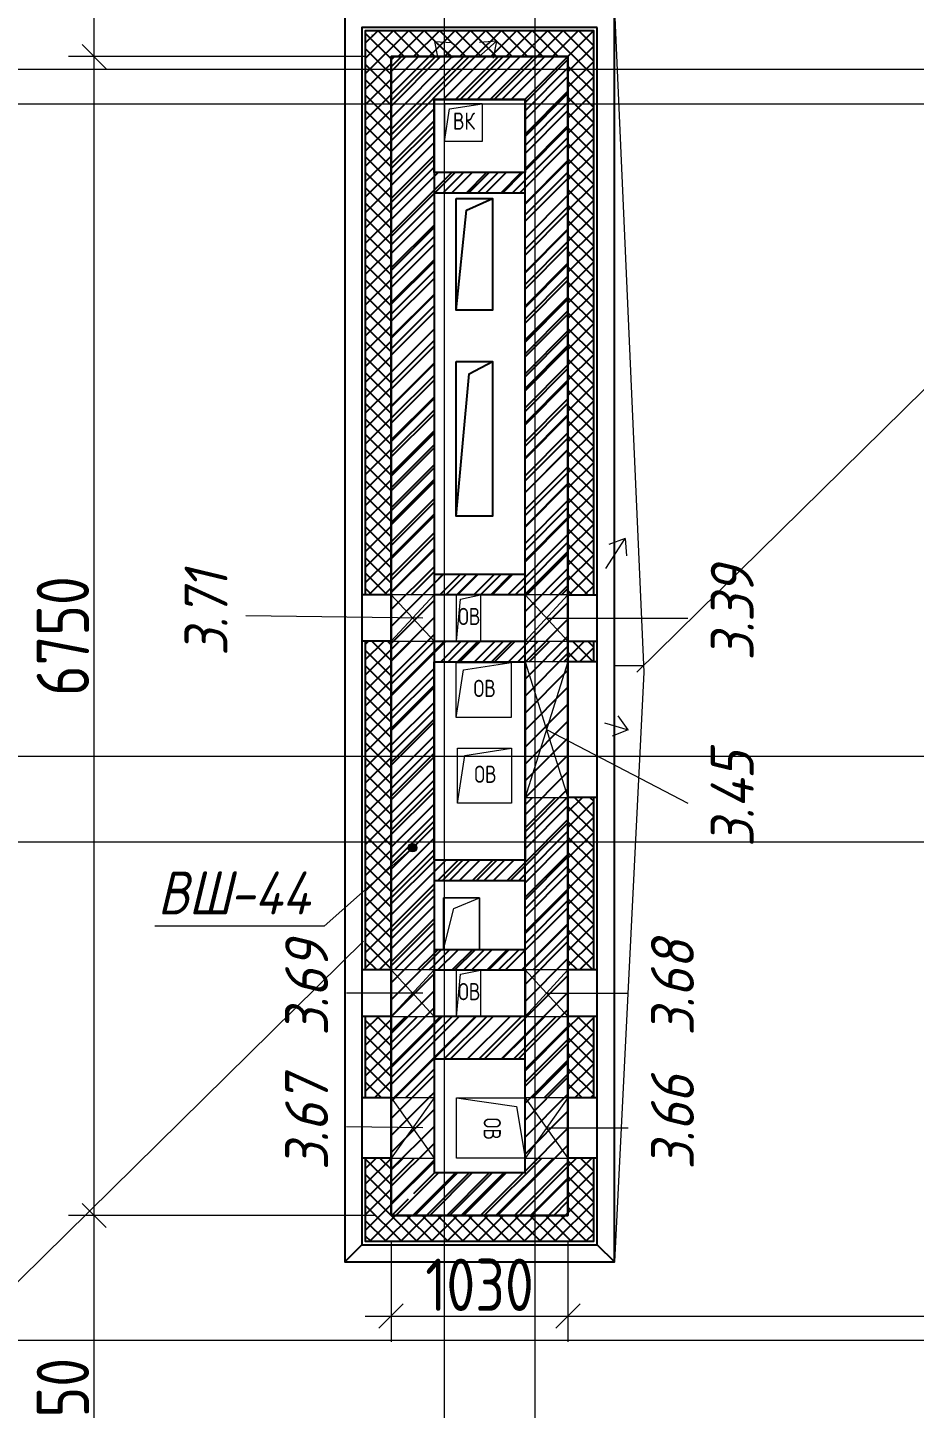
# Model space of a CAD drawing. Header units: millimetres. Extents: x -68946 to 690821, y -552984 to 293768.
# Drawn here: x 166491 to 171654, y -525154 to -517112 of the extents above; entities that cross this region are included whole.
import ezdxf

# ---------------------------------------------------------------- set-up
doc = ezdxf.new("R2010")
doc.units = ezdxf.units.MM
doc.linetypes.add('ADSK_Линия сетки', pattern=[2500, 2000, -250, 0, -250])
doc.layers.get('Defpoints').update_dxf_attribs({"color": 250})
for name, color, linetype, lineweight in [('0) блоки', 250, 'Continuous', 25), ('Аннотация', 250, 'Continuous', 20), ('Крыша', 7, 'Continuous', 5), ('Марки окон', 7, 'Continuous', 9), ('Обобщенные модели', 250, 'Continuous', 9), ('Окна', 7, 'Continuous', 5), ('Оси', 250, 'Continuous', 9), ('Перекрытие', 7, 'Continuous', 9), ('Размеры', 7, 'Continuous', 9), ('Стены отделка', 7, 'Continuous', 13), ('Стены перегородки', 7, 'Continuous', 13), ('Стены штриховка', 250, 'Continuous', 9), ('Узлы', 250, 'Continuous', 18)]:
    doc.layers.add(name, color=color, linetype=linetype, lineweight=lineweight)
doc.styles.add('GOST Common_2', font='', dxfattribs={"width": 0.8, "height": 350})
doc.styles.add('GOST Common_I', font='', dxfattribs={"width": 0.9, "height": 250})
doc.styles.add('ISOCPEUR', font='isocpeur.ttf', dxfattribs={"width": 0.8, "height": 100})
doc.styles.add('ISOCPEUR_I', font='isocpeui.ttf', dxfattribs={"width": 0.9, "height": 12.5})
doc.styles.add('А3', font='ГОСТ тип А.ttf')
doc.styles.get('GOST Common_2').set_extended_font_data('GOST Common')
doc.styles.get('GOST Common_I').set_extended_font_data('GOST Common', italic=True)
doc.dimstyles.new('ADSK_Основной_2_мм_1', dxfattribs={"dimscale": 304.8, "dimtxt": 201.142999, "dimasz": 0.463911, "dimexe": 0.492126, "dimexo": 0.492126, "dimgap": 0.098425, "dimtad": 1, "dimdec": 0, "dimdsep": 46, "dimtxsty": 'GOST Common_2', "dimblk1": 'OBLIQUE', "dimblk2": 'OBLIQUE', "dimsah": 1, "dimcen": 0.09, "dimdle": 0.492126, "dimazin": 0, "dimtfac": 1, "dimtdec": 4, "dimtix": 1, "dimtmove": 0, "dimatfit": 3, "dimfxl": 1, "dimtvp": 1, "dimtolj": 1, "dimtzin": 0, "dimlwd": 9, "dimlwe": 9, "dimarcsym": 2})
pattern_1 = [(45, (277955.31, -433208.38), (-101.02788, 101.02788), []), (45, (278022.67, -433208.38), (-101.02788, 101.02788), [])]

# ---------------------------------------------------------------- blocks, each defined once
blk = doc.blocks.new('_Oblique')
at = {"color": 0, "linetype": 'ByBlock', "lineweight": -2}
blk.add_line((-0.5, -0.5), (0.5, 0.5), dxfattribs=at)
blk = doc.blocks.new('*D6328')
at = {"layer": 'Defpoints', "color": 0, "lineweight": 30, "transparency": 16777216}
for p in [(166878.4, -524030.6), (168607.2, -524030.6), (168637.2, -526376.6)]:
    blk.add_point(p, dxfattribs=at)
at = {"layer": 'Размеры', "color": 0, "lineweight": 9, "transparency": 16777216}
for p, q in [((166878.4, -526526.6), (166878.4, -523880.6)), ((168457.2, -524030.6), (166728.4, -524030.6)), ((168487.2, -526376.6), (166728.4, -526376.6))]:
    blk.add_line(p, q, dxfattribs=at)
at = {"layer": 'Размеры', "color": 0, "lineweight": 9, "transparency": 16777216, "xscale": 141.4, "yscale": 141.4, "zscale": 141.4}
for p, rotation in [((166878.4, -524030.6), 90), ((166878.4, -526376.6), 270)]:
    blk.add_blockref('_Oblique', p, dxfattribs=dict(at, rotation=rotation))
at = {"layer": 'Размеры', "color": 0, "transparency": 16777216, "insert": (166696, -525203.6), "char_height": 304.8, "width": 605.475, "attachment_point": 5, "rotation": 90, "style": 'А3'}
blk.add_mtext('\\A1;2350', dxfattribs=at)
blk = doc.blocks.new('*D6329')
at = {"layer": 'Defpoints', "color": 0, "lineweight": 30, "transparency": 16777216}
for p in [(166878.4, -512345.5), (168319.2, -512345.5), (168289.2, -517280.6)]:
    blk.add_point(p, dxfattribs=at)
at = {"layer": 'Размеры', "color": 0, "lineweight": 9, "transparency": 16777216}
for p, q in [((166878.4, -517430.6), (166878.4, -512195.5)), ((168169.2, -512345.5), (166728.4, -512345.5)), ((168139.2, -517280.6), (166728.4, -517280.6))]:
    blk.add_line(p, q, dxfattribs=at)
at = {"layer": 'Размеры', "color": 0, "lineweight": 9, "transparency": 16777216, "xscale": 141.4, "yscale": 141.4, "zscale": 141.4}
for p, rotation in [((166878.4, -512345.5), 90), ((166878.4, -517280.6), 270)]:
    blk.add_blockref('_Oblique', p, dxfattribs=dict(at, rotation=rotation))
at = {"layer": 'Размеры', "color": 0, "transparency": 16777216, "insert": (166696, -514813.1), "char_height": 304.8, "width": 605.475, "attachment_point": 5, "rotation": 90, "style": 'А3'}
blk.add_mtext('\\A1;4935', dxfattribs=at)
blk = doc.blocks.new('*D6363')
at = {"layer": 'Defpoints', "color": 0, "lineweight": 30, "transparency": 16777216}
for p in [(169637.2, -524030.6), (176417.2, -524616.6), (176417.2, -525102)]:
    blk.add_point(p, dxfattribs=at)
at = {"layer": 'Размеры', "color": 0, "lineweight": 9, "transparency": 16777216}
for p, q in [((169637.2, -524180.6), (169637.2, -524766.6)), ((176417.2, -524952), (176417.2, -524466.6)), ((169487.2, -524616.6), (176567.2, -524616.6))]:
    blk.add_line(p, q, dxfattribs=at)
at = {"layer": 'Размеры', "color": 0, "lineweight": 9, "transparency": 16777216, "xscale": 141.4, "yscale": 141.4, "zscale": 141.4, "rotation": 180}
blk.add_blockref('_Oblique', (169637.2, -524616.6), dxfattribs=at)
at = {"layer": 'Размеры', "color": 0, "lineweight": 9, "transparency": 16777216, "xscale": 141.4, "yscale": 141.4, "zscale": 141.4}
blk.add_blockref('_Oblique', (176417.2, -524616.6), dxfattribs=at)
at = {"layer": 'Размеры', "color": 0, "transparency": 16777216, "insert": (173027.2, -524434.2), "char_height": 304.8, "width": 605.475, "attachment_point": 5, "style": 'А3'}
blk.add_mtext('\\A1;6780', dxfattribs=at)
blk = doc.blocks.new('*D6408')
at = {"layer": 'Defpoints', "color": 0, "lineweight": 30, "transparency": 16777216}
for p in [(169446.6, -530854.5), (170057.2, -530854.5), (170057.2, -530994.5)]:
    blk.add_point(p, dxfattribs=at)
at = {"layer": 'Размеры', "color": 0, "lineweight": 9, "transparency": 16777216}
for p, q in [((169446.6, -530854.5), (169446.6, -475201.3)), ((169907.2, -530854.5), (169296.6, -530854.5)), ((169446.6, -531144.5), (169446.6, -530854.5)), ((169907.2, -530994.5), (169296.6, -530994.5))]:
    blk.add_line(p, q, dxfattribs=at)
at = {"layer": 'Размеры', "color": 0, "lineweight": 9, "transparency": 16777216, "xscale": 141.4, "yscale": 141.4, "zscale": 141.4}
for p, rotation in [((169446.6, -530854.5), 90), ((169446.6, -530994.5), 270)]:
    blk.add_blockref('_Oblique', p, dxfattribs=dict(at, rotation=rotation))
at = {"layer": 'Размеры', "color": 0, "transparency": 16777216, "insert": (169264.2, -475505.6), "char_height": 304.8, "attachment_point": 5, "rotation": 90, "style": 'А3'}
blk.add_mtext('\\A1;140', dxfattribs=at)
blk = doc.blocks.new('_Wn_-As_OpeningMEP_floor__Rectangular - _Wn_-As_OpeningMEP_floor__Rectangular-V54-АР3_Кладочный план кровли _17_930 С2-3')
at = {"layer": 'Узлы', "lineweight": 5}
for p, q in [((-45.5, 160.5), (70, 185)), ((-70, -85), (-45.5, 160.5))]:
    blk.add_line(p, q, dxfattribs=at)
blk = doc.blocks.new('_Wn_-As_OpeningMEP_floor__Rectangular - _Wn_-As_OpeningMEP_floor__Rectangular-V55-АР3_Кладочный план кровли _17_930 С2-3')
at = {"layer": 'Узлы', "lineweight": 5}
for p, q in [((-45.5, 160.5), (70, 185)), ((-70, -85), (-45.5, 160.5))]:
    blk.add_line(p, q, dxfattribs=at)
blk = doc.blocks.new('_Wn_-As_OpeningMEP_floor__Rectangular - _Wn_-As_OpeningMEP_floor__Rectangular-38585477-АР3_Кладочный план кровли _17_930 С2-3')
at = {"layer": 'Узлы', "lineweight": 5}
for p, q in [((-125, 200), (175, 250)), ((-175, -150), (-125, 200))]:
    blk.add_line(p, q, dxfattribs=at)
blk = doc.blocks.new('_Wn_-As_OpeningMEP_wall__Rectangular - _Wn_-As_OpeningMEP_wall__Rectangular-38139658-АР3_Кладочный план кровли _17_930 С2-3')
at = {"layer": 'Узлы', "lineweight": 5}
for p, q in [((135, -125), (-135, 125)), ((135, 125), (-135, -125)), ((-135, 125), (-135, -125)), ((135, -125), (135, 125))]:
    blk.add_line(p, q, dxfattribs=at)
at = {"layer": 'Узлы'}
for p, q in [((135, 125), (-135, 125)), ((-135, 125), (-135, -125)), ((135, -125), (135, 125)), ((-135, -125), (135, -125))]:
    blk.add_line(p, q, dxfattribs=at)
blk = doc.blocks.new('_Wn_-As_OpeningMEP_wall__Rectangular - _Wn_-As_OpeningMEP_wall__Rectangular-38250714-АР3_Кладочный план кровли _17_930 С2-3')
at = {"layer": 'Узлы', "lineweight": 5}
for p, q in [((395, -125), (-395, 125)), ((395, 125), (-395, -125)), ((-395, 125), (-395, -125)), ((395, -125), (395, 125))]:
    blk.add_line(p, q, dxfattribs=at)
at = {"layer": 'Узлы'}
for p, q in [((395, 125), (-395, 125)), ((-395, 125), (-395, -125)), ((395, -125), (395, 125)), ((-395, -125), (395, -125))]:
    blk.add_line(p, q, dxfattribs=at)
blk = doc.blocks.new('_Wn_-As_OpeningMEP_floor__Rectangular - _Wn_-As_OpeningMEP_floor__Rectangular-40137817-АР3_Кладочный план кровли _17_930 С2-3')
at = {"layer": 'Узлы', "lineweight": 5}
for p, q in [((-157.5, -110), (-115, 167.5)), ((-115, 167.5), (157.5, 210))]:
    blk.add_line(p, q, dxfattribs=at)
blk = doc.blocks.new('_Wn_-As_OpeningMEP_floor__Rectangular - _Wn_-As_OpeningMEP_floor__Rectangular-37715414-АР3_Кладочный план кровли _17_930 С2-3')
at = {"layer": 'Узлы', "lineweight": 5}
for p, q in [((-160, -110), (-117.1, 167.1)), ((-117.1, 167.1), (160, 210))]:
    blk.add_line(p, q, dxfattribs=at)
blk = doc.blocks.new('_Wn_-As_OpeningMEP_floor__Rectangular - _Wn_-As_OpeningMEP_floor__Rectangular-40137339-АР3_Кладочный план кровли _17_930 С2-3')
at = {"layer": 'Узлы', "lineweight": 5}
for p, q in [((-110, -60), (-80.5, 130.5)), ((-80.5, 130.5), (110, 160))]:
    blk.add_line(p, q, dxfattribs=at)
blk = doc.blocks.new('_Wn_-As_OpeningMEP_wall__Rectangular - _Wn_-As_OpeningMEP_wall__Rectangular-40139831-АР3_Кладочный план кровли _17_930 С2-3')
at = {"layer": 'Узлы', "lineweight": 5}
for p, q in [((175, -125), (-175, 125)), ((175, 125), (-175, -125)), ((-175, 125), (-175, -125)), ((175, -125), (175, 125))]:
    blk.add_line(p, q, dxfattribs=at)
at = {"layer": 'Узлы'}
for p, q in [((175, 125), (-175, 125)), ((-175, 125), (-175, -125)), ((175, -125), (175, 125)), ((-175, -125), (175, -125))]:
    blk.add_line(p, q, dxfattribs=at)
blk = doc.blocks.new('*D6429')
at = {"layer": 'Defpoints', "color": 0, "lineweight": 30, "transparency": 16777216}
for p in [(166878.4, -517280.6), (168607.2, -517280.6), (168667.2, -524030.6)]:
    blk.add_point(p, dxfattribs=at)
at = {"layer": 'Размеры', "color": 0, "lineweight": 9, "transparency": 16777216}
for p, q in [((166878.4, -524180.6), (166878.4, -517130.6)), ((168457.2, -517280.6), (166728.4, -517280.6)), ((168517.2, -524030.6), (166728.4, -524030.6))]:
    blk.add_line(p, q, dxfattribs=at)
at = {"layer": 'Размеры', "color": 0, "lineweight": 9, "transparency": 16777216, "xscale": 141.4, "yscale": 141.4, "zscale": 141.4}
for p, rotation in [((166878.4, -517280.6), 90), ((166878.4, -524030.6), 270)]:
    blk.add_blockref('_Oblique', p, dxfattribs=dict(at, rotation=rotation))
at = {"layer": 'Размеры', "color": 0, "transparency": 16777216, "insert": (166696, -520655.6), "char_height": 304.8, "width": 605.475, "attachment_point": 5, "rotation": 90, "style": 'А3'}
blk.add_mtext('\\A1;6750', dxfattribs=at)
blk = doc.blocks.new('*D6453')
at = {"layer": 'Defpoints', "color": 0, "lineweight": 30, "transparency": 16777216}
for p in [(168607.2, -524030.6), (169637.2, -524030.6), (169637.2, -524616.6)]:
    blk.add_point(p, dxfattribs=at)
at = {"layer": 'Размеры', "color": 0, "lineweight": 9, "transparency": 16777216}
for p, q in [((168607.2, -524180.6), (168607.2, -524766.6)), ((169637.2, -524180.6), (169637.2, -524766.6)), ((168457.2, -524616.6), (169787.2, -524616.6))]:
    blk.add_line(p, q, dxfattribs=at)
at = {"layer": 'Размеры', "color": 0, "lineweight": 9, "transparency": 16777216, "xscale": 141.4, "yscale": 141.4, "zscale": 141.4, "rotation": 180}
blk.add_blockref('_Oblique', (168607.2, -524616.6), dxfattribs=at)
at = {"layer": 'Размеры', "color": 0, "lineweight": 9, "transparency": 16777216, "xscale": 141.4, "yscale": 141.4, "zscale": 141.4}
blk.add_blockref('_Oblique', (169637.2, -524616.6), dxfattribs=at)
at = {"layer": 'Размеры', "color": 0, "transparency": 16777216, "insert": (169122.2, -524434.2), "char_height": 304.8, "attachment_point": 5, "style": 'А3'}
blk.add_mtext('\\A1;1030', dxfattribs=at)
blk = doc.blocks.new('йуф')
at = {"color": 7}
for points in [[(13426.1, 26970), (11856.1, 26970), (11856.1, 19680), (13426.1, 19680)], [(13326.1, 26870), (11956.1, 26870), (11956.1, 19780), (13326.1, 19780)], [(13156.1, 26700), (12126.1, 26700), (12126.1, 19950), (13156.1, 19950)], [(12906.1, 26450), (12376.1, 26450), (12376.1, 20200), (12906.1, 20200)], [(12505.8, 25873.8), (12715.8, 25873.8), (12715.8, 25223.8), (12505.8, 25223.8)], [(12505.8, 24923.8), (12715.8, 24923.8), (12715.8, 24023.8), (12505.8, 24023.8)]]:
    blk.add_lwpolyline(points, close=True, dxfattribs=at)
for points in [[(13306.1, 23565), (13306.1, 26850), (11976.1, 26850), (11976.1, 23565)], [(12505.8, 25223.8), (12564.3, 25805.8), (12715.8, 25873.8)], [(12505.8, 24023.8), (12580.6, 24851.3), (12715.8, 24923.8)], [(11976.1, 23295), (11976.1, 21380)], [(13306.1, 23175), (13306.1, 23295)], [(13306.1, 21380), (13306.1, 22385)], [(11976.1, 21110), (11976.1, 20635)], [(13306.1, 20635), (13306.1, 21110)], [(11976.1, 20285), (11976.1, 19800), (13306.1, 19800), (13306.1, 20285)]]:
    blk.add_lwpolyline(points, dxfattribs=at)

msp = doc.modelspace()

# ---------------------------------------------------------------- hatches: boundary and pattern name
at = {"true_color": 0x000000}
h = msp.add_hatch(dxfattribs=at)
h.set_pattern_fill('ANSI37', color=18, scale=20)
h.set_pattern_definition([(45, (277955.314, -433208.385), (-44.90128, 44.90128), []), (135, (277955.314, -433208.385), (-44.90128, -44.90128), [])])
h.paths.add_polyline_path([(169637.2079, -517280.6404), (169637.2079, -520415.6398), (169787.2079, -520415.6398), (169787.2079, -517130.6404), (168457.2079, -517130.6404), (168457.2079, -520415.6398), (168607.2079, -520415.6398), (168607.2079, -517280.6404)])
h.paths.add_polyline_path([(168457.2079, -522600.6404), (168607.2079, -522600.6404), (168607.2079, -520685.6398), (168457.2079, -520685.6398)])
h.paths.add_polyline_path([(169787.2079, -520685.6398), (169637.2079, -520685.6398), (169637.2079, -520805.6398), (169787.2079, -520805.6398)])
h.paths.add_polyline_path([(169637.2079, -522600.6404), (169787.2079, -522600.6404), (169787.2079, -521595.6398), (169637.2079, -521595.6398)])
h.paths.add_polyline_path([(168457.2079, -523345.6404), (168607.2079, -523345.6404), (168607.2079, -522870.6404), (168457.2079, -522870.6404)])
h.paths.add_polyline_path([(169787.2079, -522870.6404), (169637.2079, -522870.6404), (169637.2079, -523345.6404), (169787.2079, -523345.6404)])
h.paths.add_polyline_path([(169787.2079, -523695.6404), (169637.2079, -523695.6404), (169637.2079, -524030.6404), (168653.7249, -524030.6404), (168542.339, -524180.6404), (169787.2079, -524180.6404)])
h.paths.add_polyline_path([(168457.2079, -524180.6404), (168542.339, -524180.6404), (168653.7249, -524030.6404), (168607.2079, -524030.6404), (168607.2079, -523695.6404), (168457.2079, -523695.6404)])
h = msp.add_hatch(dxfattribs=at)
h.set_pattern_fill('ANSI32', color=18, scale=15)
h.set_pattern_definition(pattern_1)
h.paths.add_polyline_path([(168607.2079, -517280.6404), (168607.2079, -520415.6398), (168857.2079, -520415.6398), (168857.2079, -517530.6404), (169387.2079, -517530.6404), (169387.2079, -520415.6398), (169637.2079, -520415.6398), (169637.2079, -517280.6404)])
h.paths.add_polyline_path([(168857.2079, -520685.6398), (168607.2079, -520685.6398), (168607.2079, -522600.6404), (168857.2079, -522600.6404)])
h.paths.add_polyline_path([(169637.2079, -520805.6398), (169637.2079, -520685.6398), (169387.2079, -520685.6398), (169387.2079, -520805.6398)])
h.paths.add_polyline_path([(169387.2079, -522600.6404), (169637.2079, -522600.6404), (169637.2079, -521595.6398), (169387.2079, -521595.6398)])
h.paths.add_polyline_path([(169637.2079, -522870.6404), (169387.2079, -522870.6404), (169387.2079, -523345.6404), (169637.2079, -523345.6404)])
h.paths.add_polyline_path([(169637.2079, -523695.6404), (169387.2079, -523695.6404), (169387.2079, -523780.6404), (168857.2079, -523780.6404), (168857.2079, -523695.6404), (168607.2079, -523695.6404), (168607.2079, -524030.6404), (168653.7249, -524030.6404), (168717.0261, -523945.3945, -0.237327479), (168706.9305, -523925.3232, -1), (168756.9305, -523925.3232, -0.616386959), (168717.0261, -523945.3945), (168653.7249, -524030.6404), (169637.2079, -524030.6404)])
h.paths.add_polyline_path([(168607.2079, -523345.6404), (168857.2079, -523345.6404), (168857.2079, -522870.6404), (168607.2079, -522870.6404)])
h = msp.add_hatch(dxfattribs=at)
h.set_pattern_fill('ANSI32', color=18, scale=15)
h.set_pattern_definition(pattern_1)
h.paths.add_polyline_path([(168857.2079, -517955.6398), (168857.2079, -518075.6398), (169387.2079, -518075.6398), (169387.2079, -517955.6398)])
h = msp.add_hatch(dxfattribs=at)
h.set_pattern_fill('ANSI32', color=18, scale=15)
h.set_pattern_definition(pattern_1)
h.paths.add_polyline_path([(169387.2079, -520415.6398), (169387.2079, -520295.6398), (168857.2079, -520295.6398), (168857.2079, -520415.6398)])
h = msp.add_hatch(dxfattribs=at)
h.set_pattern_fill('ANSI32', color=18, scale=15)
h.set_pattern_definition(pattern_1)
h.paths.add_polyline_path([(169387.2079, -520805.6398), (169387.2079, -520685.6398), (168857.2079, -520685.6398), (168857.2079, -520805.6398)])
h = msp.add_hatch(dxfattribs=at)
h.set_pattern_fill('ANSI32', color=18, scale=15)
h.set_pattern_definition(pattern_1)
h.paths.add_polyline_path([(169387.2079, -522080.9661), (169387.2079, -521960.9661), (168857.2079, -521960.9661), (168857.2079, -522080.9661)])
h = msp.add_hatch(dxfattribs=at)
h.set_pattern_fill('ANSI32', color=18, scale=15)
h.set_pattern_definition(pattern_1)
h.paths.add_polyline_path([(169387.2079, -522600.6404), (169387.2079, -522480.6404), (168857.2079, -522480.6404), (168857.2079, -522600.6404)])
h = msp.add_hatch(dxfattribs=at)
h.set_pattern_fill('ANSI32', color=18, scale=15)
h.set_pattern_definition(pattern_1)
h.paths.add_polyline_path([(169387.2079, -523120.6404), (169387.2079, -522870.6404), (168857.2079, -522870.6404), (168857.2079, -523120.6404)])
at = {"layer": '0) блоки'}
h = msp.add_hatch(dxfattribs=at)
h.set_pattern_fill('ANSI31', color=256, scale=22)
h.paths.add_polyline_path([(169387.2069, -523120.6404), (168857.2069, -523120.6404), (168857.2069, -523780.6404), (169387.2069, -523780.6404)], flags=16)
h.paths.add_polyline_path([(168857.2079, -522600.6404), (169387.2069, -522600.6404), (169387.2069, -522870.6415), (168857.2079, -522870.6415)], flags=16)
h.paths.add_polyline_path([(169387.2069, -522080.9661), (168857.2079, -522080.9661), (168857.2079, -522480.6404), (169387.2069, -522480.6404)], flags=16)
h.paths.add_polyline_path([(168857.2069, -520805.6398), (169387.2069, -520805.6398), (169387.2069, -521960.9661), (168857.2069, -521960.9661)], flags=16)
h.paths.add_polyline_path([(169387.2069, -520415.6387), (168857.2079, -520415.6387), (168857.2079, -520685.6398), (169387.2069, -520685.6398)], flags=16)
h.paths.add_polyline_path([(169387.2069, -518075.6398), (168857.2069, -518075.6398), (168857.2069, -520295.6398), (169387.2069, -520295.6398)], flags=16)
h.paths.add_polyline_path([(168857.2069, -517530.6404), (169387.2079, -517530.6404), (169387.2079, -517955.6398), (168857.2069, -517955.6398)], flags=16)
h.paths.add_polyline_path([(168607.2069, -517280.6404), (169637.2069, -517280.6404), (169637.2069, -524030.6404), (168607.2069, -524030.6404)])
at = {"layer": 'Аннотация'}
h = msp.add_hatch(color=256, dxfattribs=at)
edge = h.paths.add_edge_path()
edge.add_arc((168731.9305, -521888.2897), 25, 0, 360)

# ---------------------------------------------------------------- linework, layer by layer
at = {"color": 7}
for p, q in [((168607.2079, -520415.6398), (168437.2079, -520415.6398)), ((169637.2079, -520415.6398), (169807.2079, -520415.6398)), ((168607.2079, -520685.6398), (168437.2079, -520685.6398)), ((169637.2079, -520685.6398), (169807.2079, -520685.6398)), ((169807.2079, -520805.6398), (169637.2079, -520805.6398)), ((169807.2079, -521595.6398), (169637.2079, -521595.6398)), ((168607.2079, -522600.6404), (168437.2079, -522600.6404)), ((169807.2079, -522600.6404), (169637.2079, -522600.6404)), ((168607.2079, -522870.6404), (168437.2079, -522870.6404)), ((169807.2079, -522870.6404), (169637.2079, -522870.6404)), ((168607.2079, -523345.6404), (168437.2079, -523345.6404)), ((169807.2079, -523345.6404), (169637.2079, -523345.6404)), ((168607.2079, -523695.6404), (168437.2079, -523695.6404)), ((169807.2079, -523695.6404), (169637.2079, -523695.6404))]:
    msp.add_line(p, q, dxfattribs=at)
at = {"color": 5}
for p, q in [((168437.2079, -524200.6404), (168337.2079, -524300.6404)), ((169807.2079, -524200.6404), (169907.2079, -524300.6404))]:
    msp.add_line(p, q, dxfattribs=at)
at = {"layer": '0) блоки'}
for points in [[(168607.2069, -517280.6404), (169637.2069, -517280.6404), (169637.2069, -524030.6404), (168607.2069, -524030.6404)], [(168857.2069, -517530.6404), (169387.2079, -517530.6404), (169387.2079, -517955.6398), (168857.2069, -517955.6398)], [(169387.2069, -518075.6398), (168857.2069, -518075.6398), (168857.2069, -520295.6398), (169387.2069, -520295.6398)], [(169387.2069, -520415.6387), (168857.2079, -520415.6387), (168857.2079, -520685.6398), (169387.2069, -520685.6398)], [(168857.2069, -520805.6398), (169387.2069, -520805.6398), (169387.2069, -521960.9661), (168857.2069, -521960.9661)], [(169387.2069, -522080.9661), (168857.2079, -522080.9661), (168857.2079, -522480.6404), (169387.2069, -522480.6404)], [(168857.2079, -522600.6404), (169387.2069, -522600.6404), (169387.2069, -522870.6415), (168857.2079, -522870.6415)], [(169387.2069, -523120.6404), (168857.2069, -523120.6404), (168857.2069, -523780.6404), (169387.2069, -523780.6404)]]:
    msp.add_lwpolyline(points, close=True, dxfattribs=at)
at = {"layer": 'Аннотация'}
for p, q in [((168731.9305, -521888.2897), (168218.0839, -522346.1739)), ((168218.0839, -522346.1739), (167230.6609, -522346.1739))]:
    msp.add_line(p, q, dxfattribs=at)
msp.add_circle((168731.9305, -521888.2897), 25, dxfattribs=at)
at = {"layer": 'Крыша'}
for p, q in [((176139.2298, -514856.7112), (170038.0612, -520865.8984)), ((169907.2079, -517010.6404), (170078.4171, -520865.8984)), ((169907.2079, -520827.8166), (170076.726, -520827.8166)), ((170078.4171, -520865.8984), (169907.2079, -524300.6404)), ((168446.852, -522433.1185), (164422.5795, -526396.7208))]:
    msp.add_line(p, q, dxfattribs=at)
at = {"layer": 'Марки окон'}
for p, q in [((168792.2298, -520550.6398), (167761.1438, -520538.6885)), ((169512.2079, -520550.6398), (170334.7852, -520550.6398)), ((169512.2079, -521200.6398), (170334.7852, -521628.3802)), ((168792.2298, -522735.6404), (168346.7365, -522735.6404)), ((169512.2079, -522735.6404), (169987.0322, -522735.6404)), ((168792.2298, -523520.6404), (168346.7365, -523513.1945)), ((169512.2079, -523520.6404), (169987.0322, -523520.6404))]:
    msp.add_line(p, q, dxfattribs=at)
at = {"layer": 'Обобщенные модели', "color": 7}
for p, q in [((168911.852, -522480.6879), (168911.852, -522180.6879)), ((168911.852, -522180.6879), (169121.852, -522180.6879)), ((169121.852, -522180.6879), (168911.852, -522180.6879)), ((168911.852, -522180.6879), (168911.852, -522480.6879)), ((169121.852, -522180.6879), (169121.852, -522480.6879)), ((169121.852, -522480.6879), (169121.852, -522180.6879))]:
    msp.add_line(p, q, dxfattribs=at)
msp.add_lwpolyline([(168911.852, -522480.6404), (168972.994, -522242.7919), (169121.852, -522180.6879)], dxfattribs=at)
at = {"layer": 'Оси', "linetype": 'ADSK_Линия сетки', "ltscale": 100}
for p, q in [((168917.2308, -547719.4803), (168917.2308, -482778.6358)), ((179734.0447, -517355.5211), (122987.2298, -517355.5211)), ((88763.207, -517555.6404), (180488.1093, -517555.6404)), ((88763.207, -521355.6404), (180488.1093, -521355.6404)), ((180488.1093, -521855.5211), (122987.2298, -521855.5211)), ((88763.207, -524755.6404), (180488.1093, -524755.6404))]:
    msp.add_line(p, q, dxfattribs=at)
at = {"layer": 'Перекрытие'}
for p, q in [((168917.2298, -517555.6404), (168917.2298, -517775.6404)), ((169137.2298, -517555.6404), (168917.2298, -517555.6404)), ((169137.2298, -517555.6404), (169137.2298, -517775.6404)), ((169137.2298, -517775.6404), (168917.2298, -517775.6404)), ((168987.2298, -520685.6398), (168987.2298, -520415.6404)), ((169127.2298, -520415.6404), (169127.2298, -520685.6398)), ((168986.852, -521129.5931), (168986.852, -520809.5931)), ((168986.852, -520809.5931), (169306.852, -520809.5931)), ((169306.852, -520809.5931), (169306.852, -521129.5931)), ((169306.852, -521129.5931), (168986.852, -521129.5931)), ((168993.727, -521629.5931), (168993.727, -521309.5931)), ((168993.727, -521309.5931), (169308.727, -521309.5931)), ((169308.727, -521309.5931), (169308.727, -521629.5931)), ((169308.727, -521629.5931), (168993.727, -521629.5931)), ((168987.2298, -522870.6404), (168987.2298, -522600.6877)), ((169127.2298, -522600.6877), (169127.2298, -522870.6404)), ((168987.2298, -523695.6404), (168987.2298, -523345.6404)), ((168987.2298, -523345.6404), (169387.2079, -523345.6404)), ((169387.2079, -523695.6404), (168987.2298, -523695.6404))]:
    msp.add_line(p, q, dxfattribs=at)
at = {"layer": 'Размеры'}
for p, q in [((168859.7478, -517193.4633), (168960.387, -517199.7888)), ((168859.7478, -517193.4633), (168879.6851, -517292.3105)), ((168968.7233, -517288.517), (168859.7478, -517193.4633)), ((169118.9975, -517281.7619), (169221.8709, -517191.9508)), ((169221.8709, -517191.9508), (169121.2345, -517198.3207)), ((169221.8709, -517191.9508), (169201.9772, -517290.8068)), ((169857.6942, -520262.6922), (169969.7169, -520088.2597)), ((169969.7169, -520088.2597), (169874.8352, -520122.4023)), ((169969.7169, -520088.2597), (169978.1389, -520188.7452)), ((169850.6026, -521160.8123), (169987.9311, -521202.8574)), ((169987.9311, -521202.8574), (169929.4069, -521120.7406)), ((169987.9311, -521202.8574), (169893.4651, -521238.1341))]:
    msp.add_line(p, q, dxfattribs=at)
at = {"layer": 'Стены отделка', "lineweight": 5}
msp.add_line((169637.2079, -522870.6404), (169637.2079, -522870.6404), dxfattribs=at)
at = {"layer": 'Стены перегородки'}
for p, q in [((169637.2079, -518075.6398), (169637.2079, -517305.6404)), ((169387.2079, -517555.6404), (169387.2079, -517955.6398)), ((169387.2079, -517955.6398), (168857.2079, -517955.6398)), ((168857.2079, -518075.6398), (169387.2079, -518075.6398)), ((169637.2079, -518465.6398), (169637.2079, -518345.6398)), ((169637.2079, -518855.6398), (169637.2079, -518735.6398)), ((169637.2079, -519245.6398), (169637.2079, -519125.6398)), ((169387.2079, -520295.6398), (168857.2079, -520295.6398)), ((169637.2079, -520415.6398), (169637.2079, -520295.6398)), ((168857.2079, -520415.6398), (169387.2079, -520415.6398)), ((169387.2079, -520685.6398), (168857.2079, -520685.6398)), ((168857.2079, -520805.6398), (169387.2079, -520805.6398)), ((169387.2079, -521850.4733), (169387.2079, -521960.9661)), ((169637.2079, -522600.6404), (169637.2079, -521850.4733)), ((169387.2079, -521960.9661), (168857.2079, -521960.9661)), ((168857.2079, -522080.9661), (169387.2079, -522080.9661)), ((169387.2079, -522080.9661), (169387.2079, -522480.6404)), ((169387.2079, -522480.6404), (168857.2079, -522480.6404)), ((168857.2079, -522600.6404), (169387.2079, -522600.6404)), ((169387.2079, -522870.6404), (168857.2079, -522870.6404)), ((169637.2079, -522870.6404), (169637.2079, -523345.6404)), ((168857.2079, -523120.6404), (169387.2079, -523120.6404)), ((169387.2079, -523120.6404), (169387.2079, -523345.6404)), ((169387.2079, -523695.6404), (169387.2079, -523780.6404)), ((169637.2079, -524030.6404), (169637.2079, -523695.6404)), ((169387.2079, -523780.6404), (168917.2298, -523780.6404)), ((168667.2298, -524030.6404), (169637.2079, -524030.6404))]:
    msp.add_line(p, q, dxfattribs=at)
at = {"layer": 'Стены штриховка'}
for p, q in [((168497.2298, -517133.6404), (168495.2298, -517133.6404)), ((168495.2298, -517133.6404), (168495.2298, -517135.6404)), ((168497.2298, -517155.6404), (168495.2298, -517155.6404)), ((169809.2079, -517133.6404), (169807.2079, -517133.6404)), ((169809.2079, -517155.6404), (169807.2079, -517155.6404)), ((169809.2079, -517135.6404), (169809.2079, -517133.6404))]:
    msp.add_line(p, q, dxfattribs=at)

# ---------------------------------------------------------------- block references
at = {"color": 7}
msp.add_blockref('йуф', (156481.0838, -543980.641), dxfattribs=at)
at = {"layer": 'Окна'}
for name, p in [('_Wn_-As_OpeningMEP_floor__Rectangular - _Wn_-As_OpeningMEP_floor__Rectangular-40137339-АР3_Кладочный план кровли _17_930 С2-3', (169027.2298, -517715.6404)), ('_Wn_-As_OpeningMEP_floor__Rectangular - _Wn_-As_OpeningMEP_floor__Rectangular-V55-АР3_Кладочный план кровли _17_930 С2-3', (169057.2298, -520600.6404)), ('_Wn_-As_OpeningMEP_floor__Rectangular - _Wn_-As_OpeningMEP_floor__Rectangular-37715414-АР3_Кладочный план кровли _17_930 С2-3', (169146.852, -521019.5931)), ('_Wn_-As_OpeningMEP_floor__Rectangular - _Wn_-As_OpeningMEP_floor__Rectangular-40137817-АР3_Кладочный план кровли _17_930 С2-3', (169151.227, -521519.5931)), ('_Wn_-As_OpeningMEP_floor__Rectangular - _Wn_-As_OpeningMEP_floor__Rectangular-V54-АР3_Кладочный план кровли _17_930 С2-3', (169057.2298, -522785.6877))]:
    msp.add_blockref(name, p, dxfattribs=at)
for name, p, rotation in [('_Wn_-As_OpeningMEP_wall__Rectangular - _Wn_-As_OpeningMEP_wall__Rectangular-38139658-АР3_Кладочный план кровли _17_930 С2-3', (168732.2079, -520550.6398), 90), ('_Wn_-As_OpeningMEP_wall__Rectangular - _Wn_-As_OpeningMEP_wall__Rectangular-38139658-АР3_Кладочный план кровли _17_930 С2-3', (169512.2079, -520550.6398), 90), ('_Wn_-As_OpeningMEP_wall__Rectangular - _Wn_-As_OpeningMEP_wall__Rectangular-38250714-АР3_Кладочный план кровли _17_930 С2-3', (169512.2079, -521200.6398), 90), ('_Wn_-As_OpeningMEP_wall__Rectangular - _Wn_-As_OpeningMEP_wall__Rectangular-38139658-АР3_Кладочный план кровли _17_930 С2-3', (168732.2079, -522735.6404), 90), ('_Wn_-As_OpeningMEP_wall__Rectangular - _Wn_-As_OpeningMEP_wall__Rectangular-38139658-АР3_Кладочный план кровли _17_930 С2-3', (169512.2079, -522735.6404), 90), ('_Wn_-As_OpeningMEP_wall__Rectangular - _Wn_-As_OpeningMEP_wall__Rectangular-40139831-АР3_Кладочный план кровли _17_930 С2-3', (168732.2079, -523520.6404), 90), ('_Wn_-As_OpeningMEP_floor__Rectangular - _Wn_-As_OpeningMEP_floor__Rectangular-38585477-АР3_Кладочный план кровли _17_930 С2-3', (169137.2189, -523520.6404), 269.9999999999983), ('_Wn_-As_OpeningMEP_wall__Rectangular - _Wn_-As_OpeningMEP_wall__Rectangular-40139831-АР3_Кладочный план кровли _17_930 С2-3', (169512.2079, -523520.6404), 90)]:
    msp.add_blockref(name, p, dxfattribs=dict(at, rotation=rotation))

# ---------------------------------------------------------------- texts
at = {"layer": 'Аннотация', "attachment_point": 1}
for s, insert, char_height, width, style in [('ВК', (168967.2509, -517606.685), 100, 160.3375, 'ISOCPEUR'), ('ОВ', (168997.2509, -520491.685), 100, 160.3375, 'ISOCPEUR'), ('ОВ', (169086.873, -520910.6376), 100, 160.3375, 'ISOCPEUR'), ('ОВ', (169091.248, -521410.6376), 100, 160.3375, 'ISOCPEUR'), ('ВШ', (167248.2786, -522027.2074), 250, 505.063125, 'GOST Common_I'), ('-44', (167664.9973, -522027.2074), 250, 642.151687, 'GOST Common_I'), ('ОВ', (168997.2509, -522676.7323), 100, 160.3375, 'ISOCPEUR')]:
    msp.add_mtext(s, dxfattribs=dict(at, insert=insert, char_height=char_height, width=width, style=style))
at = {"layer": 'Аннотация', "insert": (169246.1743, -523460.6614), "char_height": 100, "width": 160.3375, "attachment_point": 1, "rotation": 270, "style": 'ISOCPEUR'}
msp.add_mtext('ОВ', dxfattribs=at)
at = {"layer": 'Марки окон', "char_height": 250, "attachment_point": 1, "rotation": 90, "style": 'ISOCPEUR_I'}
for s, insert, width in [('3.71', (167404.7897, -520771.9722), 529.11375), ('3.39', (170468.431, -520798.8357), 577.215), ('3.45', (170468.431, -521884.0777), 595.252969), ('3.69', (167990.3824, -522983.8363), 577.215), ('3.68', (170120.678, -522983.8363), 577.215), ('3.67', (167990.3824, -523766.3543), 577.215), ('3.66', (170120.678, -523763.8724), 577.215)]:
    msp.add_mtext(s, dxfattribs=dict(at, insert=insert, width=width))

# ---------------------------------------------------------------- dimensions: what is measured, and where the dimension line sits
at = {"layer": 'Размеры'}
for base, p1, p2, override, picture, middle in [((169446.6109, -530854.5211), (170057.2079, -530994.5211), (170057.2079, -530854.5211), {"dimtxt": 1, "dimlfac": 1, "dimpost": '<>', "dimtxsty": 'А3', "dimfxl": 2070}, '*D6408', (169446.6109, -475505.5735)), ((166878.4161, -517280.6404), (168667.2298, -524030.6404), (168607.2079, -517280.6404), {"dimtxt": 1, "dimlfac": 1, "dimpost": '<>', "dimtxsty": 'А3', "dimfxl": 6725}, '*D6429', (166878.4161, -520655.6404))]:
    dim = msp.add_linear_dim(base=base, p1=p1, p2=p2, angle=90, dimstyle='ADSK_Основной_2_мм_1', override=override, dxfattribs=at)
    dim.commit()
    dim.dimension.update_dxf_attribs({"geometry": picture, "text_midpoint": middle, "dimtype": 160})
dim = msp.add_linear_dim(base=(166878.4161, -512345.5211), p1=(168289.2079, -517280.6404), p2=(168319.2298, -512345.5211), angle=90, dimstyle='ADSK_Основной_2_мм_1', override={"dimtxt": 1, "dimlfac": 1, "dimpost": '<>', "dimtxsty": 'А3', "dimfxl": 5081.165244}, dxfattribs=at)
dim.commit()
dim.dimension.update_dxf_attribs({"geometry": '*D6329', "text_midpoint": (166696.0161, -514813.0807)})
dim = msp.add_linear_dim(base=(166878.4161, -524030.6404), p1=(168637.2298, -526376.6404), p2=(168607.2079, -524030.6404), angle=90, text='2350', dimstyle='ADSK_Основной_2_мм_1', override={"dimtxt": 1, "dimlfac": 1, "dimpost": '<>', "dimtxsty": 'А3', "dimfxl": 2540.96308}, dxfattribs=at)
dim.commit()
dim.dimension.update_dxf_attribs({"geometry": '*D6328', "text_midpoint": (166878.4161, -525203.6404), "dimtype": 160})
for base, p1, p2, override, picture, middle in [((169637.2079, -524616.641), (168607.2079, -524030.6404), (169637.2079, -524030.6404), {"dimtxt": 1, "dimlfac": 1, "dimpost": '<>', "dimtxsty": 'А3', "dimfxl": 6725}, '*D6453', (169122.2079, -524434.241)), ((176417.2298, -524616.641), (169637.2079, -524030.6404), (176417.2298, -525102.0387), {"dimtxt": 1, "dimlfac": 1, "dimpost": '<>', "dimtxsty": 'А3', "dimfxl": 6864.152642}, '*D6363', (173027.2189, -524434.241))]:
    dim = msp.add_linear_dim(base=base, p1=p1, p2=p2, dimstyle='ADSK_Основной_2_мм_1', override=override, dxfattribs=at)
    dim.commit()
    dim.dimension.update_dxf_attribs({"geometry": picture, "text_midpoint": middle})

doc.saveas('drawing.dxf')
